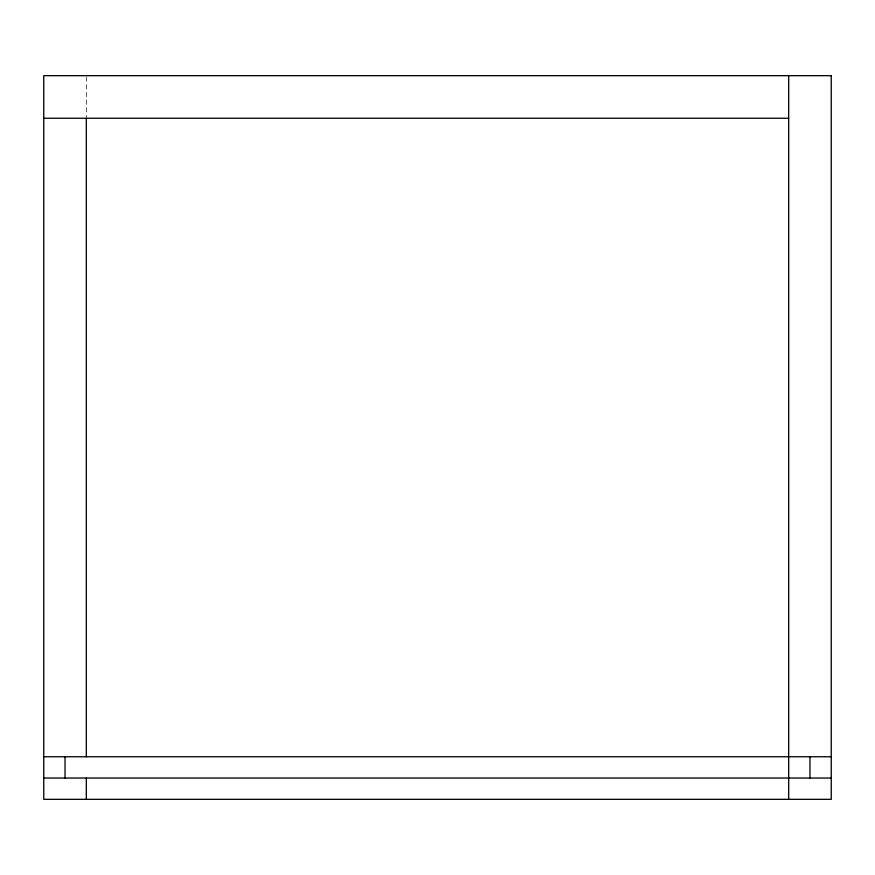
<?xml version="1.0" encoding="UTF-8"?>
<svg xmlns="http://www.w3.org/2000/svg" width="875" height="875" viewBox="0 0 875 875"><rect width="100%" height="100%" fill="white"/><g stroke="black" fill="none" stroke-linecap="round" stroke-linejoin="round"><path stroke-width="0.66" stroke-dasharray="4.38 3.28" d="M86.319 77.011L86.319 116.911"/><path stroke-width="1.31" d="M43.75 118.245L788.681 118.245M43.75 756.755L831.25 756.755M43.75 778.039L831.25 778.039M809.966 756.755L809.966 778.039M788.681 75.677L788.681 799.323M86.319 118.245L86.319 756.755M86.319 778.039L86.319 799.323M65.034 756.755L65.034 778.039M831.25 75.677L43.75 75.677L43.75 799.323L831.25 799.323L831.25 75.677"/></g></svg>
